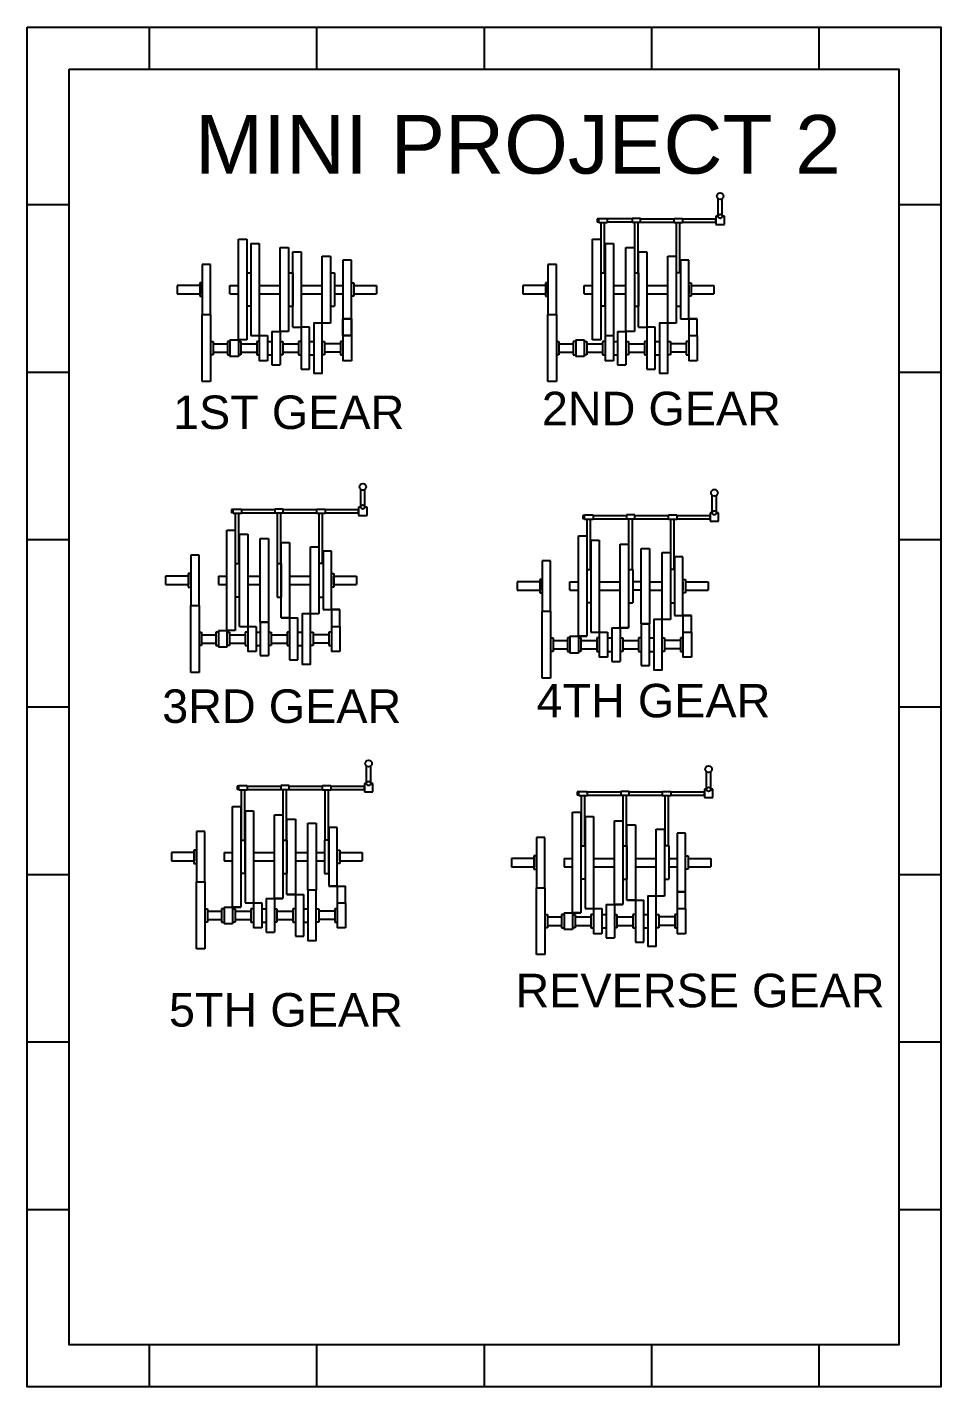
# Model space of a CAD drawing. Header units: millimetres. Extents: x 801 to 1893, y 203 to 1826.
import ezdxf

# ---------------------------------------------------------------- set-up
doc = ezdxf.new("R2010")
doc.units = ezdxf.units.MM
for name, color, linetype in [('2 ND DRIVE SHAFT', 150, 'Continuous'), ('2 SINCRON', 201, 'Continuous'), ('3 DRIVE SHAFT', 180, 'Continuous'), ('3 SECONDRY SHAFT', 40, 'Continuous'), ('3 SINCRON', 231, 'Continuous'), ('4 DRIVE SHAFT', 140, 'Continuous'), ('4 SINCRON', 181, 'Continuous'), ('5 DRIVE SHAFT', 130, 'Continuous'), ('5 SECONDRY SHAFT', 40, 'Continuous'), ('5 SINCRON', 241, 'Continuous'), ('6 DRIVE SHAFT', 120, 'Continuous'), ('6 SECONDRY SHAFT', 40, 'Continuous'), ('6 SINCRON', 202, 'Continuous'), ('CLUTCH', 10, 'Continuous'), ('GEAR BOX', 92, 'Continuous'), ('GEAR FORK', 8, 'Continuous'), ('PRIMARY SHAFT', 92, 'Continuous'), ('RR DRIVE SHAFT', 120, 'Continuous'), ('RR SINCRON', 202, 'Continuous'), ('SECONDRY SHAFT', 40, 'Continuous'), ('TERTIARY SHAFT', 10, 'Continuous')]:
    doc.layers.add(name, color=color, linetype=linetype)
doc.styles.get("Standard").update_dxf_attribs({"font": 'arial.ttf'})

msp = doc.modelspace()

# ---------------------------------------------------------------- linework, layer by layer
for p, q in [((947.2, 1826.4), (947.2, 1776.4)), ((1147.2, 1826.4), (1147.2, 1776.4)), ((1347.2, 1826.4), (1347.2, 1776.4)), ((1547.2, 1826.4), (1547.2, 1776.4)), ((1747.2, 1826.4), (1747.2, 1776.4)), ((801.4, 1614.5), (851.4, 1614.5)), ((1626.8, 1620.6), (1626.8, 1621.5)), ((1631.8, 1620.6), (1631.8, 1621.5)), ((1842.9, 1614.5), (1892.9, 1614.5)), ((1626.8, 1600.6), (1624.3, 1600.6)), ((1634.3, 1600.6), (1631.8, 1600.6)), ((1010.6, 1483.1), (1020.6, 1483.1)), ((1423.6, 1483.1), (1433.6, 1483.1)), ((1591.8, 1478.1), (1601.8, 1478.1)), ((1093.7, 1463.1), (1103.7, 1463.1)), ((1043.7, 1453.1), (1053.7, 1453.1)), ((1491.8, 1458.1), (1501.8, 1458.1)), ((1591.8, 1458.1), (1601.8, 1458.1)), ((801.4, 1414.5), (851.4, 1414.5)), ((1842.9, 1414.5), (1892.9, 1414.5)), ((1199.9, 1273.3), (1199.9, 1274.1)), ((1204.9, 1273.3), (1204.9, 1274.1)), ((1619.9, 1266.4), (1619.9, 1267.3)), ((1624.9, 1266.4), (1624.9, 1267.3)), ((1199.9, 1253.3), (1197.4, 1253.3)), ((1207.4, 1253.3), (1204.9, 1253.3)), ((1619.9, 1246.4), (1617.4, 1246.4)), ((1627.4, 1246.4), (1624.9, 1246.4)), ((801.4, 1214.5), (851.4, 1214.5)), ((1842.9, 1214.5), (1892.9, 1214.5)), ((996.8, 1135.8), (1006.8, 1135.8)), ((1114.9, 1120.8), (1104.9, 1120.8)), ((1164.9, 1130.8), (1174.9, 1130.8)), ((1416.8, 1128.9), (1426.8, 1128.9)), ((1584.9, 1123.9), (1594.9, 1123.9)), ((1054.9, 1110.8), (1064.9, 1110.8)), ((1079.9, 1115.8), (1089.9, 1115.8)), ((1164.9, 1110.8), (1174.9, 1110.8)), ((1509.9, 1108.9), (1519.9, 1108.9)), ((1544.9, 1113.9), (1534.9, 1113.9)), ((1459.9, 1098.9), (1469.9, 1098.9)), ((1474.9, 1103.9), (1484.9, 1103.9)), ((1584.9, 1103.9), (1594.9, 1103.9)), ((801.4, 1014.5), (851.4, 1014.5)), ((1842.9, 1014.5), (1892.9, 1014.5)), ((1206.8, 943.1), (1206.8, 944)), ((1211.8, 943.1), (1211.8, 944)), ((1613, 936.2), (1613, 937.1)), ((1618, 936.2), (1618, 937.1)), ((1206.8, 923.1), (1204.3, 923.1)), ((1214.3, 923.1), (1211.8, 923.1)), ((1613, 916.2), (1610.5, 916.2)), ((1620.5, 916.2), (1618, 916.2)), ((801.4, 814.5), (851.4, 814.5)), ((1842.9, 814.5), (1892.9, 814.5)), ((1003.7, 805.6), (1013.7, 805.6)), ((1161.8, 800.6), (1171.8, 800.6)), ((1409.9, 798.7), (1419.9, 798.7)), ((1061.8, 780.6), (1071.8, 780.6)), ((1096.8, 785.6), (1106.8, 785.6)), ((1121.8, 790.6), (1111.8, 790.6)), ((1171.8, 780.6), (1181.8, 780.6)), ((1528, 783.7), (1518, 783.7)), ((1578, 793.7), (1588, 793.7)), ((1046.8, 775.6), (1056.8, 775.6)), ((1453, 768.7), (1463, 768.7)), ((1468, 773.7), (1478, 773.7)), ((1503, 778.7), (1513, 778.7)), ((1578, 773.7), (1588, 773.7)), ((801.4, 614.5), (851.4, 614.5)), ((1842.9, 614.5), (1892.9, 614.5)), ((801.4, 414.5), (851.4, 414.5)), ((1842.9, 414.5), (1892.9, 414.5)), ((947.2, 252.6), (947.2, 202.6)), ((1147.2, 252.6), (1147.2, 202.6)), ((1347.2, 252.6), (1347.2, 202.6)), ((1547.2, 252.6), (1547.2, 202.6)), ((1747.2, 252.6), (1747.2, 202.6))]:
    msp.add_line(p, q)
for points in [[(801.4, 1826.4), (1892.9, 1826.4), (1892.9, 202.6), (801.4, 202.6)], [(851.4, 1776.4), (1842.9, 1776.4), (1842.9, 252.6), (851.4, 252.6)]]:
    msp.add_lwpolyline(points, close=True)
at = {"layer": '2 ND DRIVE SHAFT'}
for p, q in [((1476.8, 1453.1), (1476.8, 1573.1)), ((1476.8, 1573.1), (1486.8, 1573.1)), ((1486.8, 1573.1), (1486.8, 1453.1)), ((1491.8, 1568.1), (1491.8, 1458.1)), ((1491.8, 1568.1), (1501.8, 1568.1)), ((1501.8, 1568.1), (1501.8, 1458.1)), ((1516.8, 1463.1), (1516.8, 1563.1)), ((1516.8, 1563.1), (1526.8, 1563.1)), ((1526.8, 1563.1), (1526.8, 1463.1)), ((1531.8, 1468.1), (1531.8, 1558.1)), ((1531.8, 1558.1), (1541.8, 1558.1)), ((1541.8, 1558.1), (1541.8, 1468.1)), ((1566.8, 1473.1), (1566.8, 1553.1)), ((1566.8, 1553.1), (1576.8, 1553.1)), ((1576.8, 1553.1), (1576.8, 1473.1)), ((1581.8, 1548.1), (1581.8, 1478.1)), ((1591.8, 1548.1), (1581.8, 1548.1)), ((1591.8, 1478.1), (1591.8, 1548.1)), ((1591.8, 1518.1), (1591.8, 1508.1)), ((1581.8, 1478.1), (1591.8, 1478.1)), ((1601.8, 1478.1), (1591.8, 1478.1)), ((1526.8, 1463.1), (1516.8, 1463.1)), ((1531.8, 1468.1), (1541.8, 1468.1)), ((1576.8, 1473.1), (1566.8, 1473.1)), ((1486.8, 1453.1), (1476.8, 1453.1)), ((1491.8, 1458.1), (1501.8, 1458.1))]:
    msp.add_line(p, q, dxfattribs=at)
at = {"layer": '2 SINCRON'}
for p, q in [((1486.8, 1533.1), (1486.8, 1493.1)), ((1486.8, 1533.1), (1491.8, 1533.1)), ((1491.8, 1533.1), (1491.8, 1493.1)), ((1491.8, 1493.1), (1491.8, 1533.1)), ((1526.8, 1533.1), (1526.8, 1493.1)), ((1526.8, 1533.1), (1531.8, 1533.1)), ((1531.8, 1533.1), (1531.8, 1493.1)), ((1576.8, 1533.1), (1576.8, 1493.1)), ((1581.8, 1533.1), (1576.8, 1533.1)), ((1581.8, 1533.1), (1581.8, 1493.1)), ((1491.8, 1493.1), (1486.8, 1493.1)), ((1526.8, 1493.1), (1531.8, 1493.1)), ((1576.8, 1493.1), (1581.8, 1493.1)), ((1591.8, 1478.1), (1591.8, 1458.1)), ((1591.8, 1478.1), (1601.8, 1478.1)), ((1601.8, 1458.1), (1601.8, 1478.1)), ((1591.8, 1458.1), (1601.8, 1458.1))]:
    msp.add_line(p, q, dxfattribs=at)
at = {"layer": '3 DRIVE SHAFT'}
for p, q in [((1039.9, 1105.8), (1039.9, 1225.8)), ((1039.9, 1225.8), (1049.9, 1225.8)), ((1049.9, 1225.8), (1049.9, 1105.8)), ((1054.9, 1220.8), (1064.9, 1220.8)), ((1054.9, 1110.8), (1054.9, 1220.8)), ((1064.9, 1220.8), (1064.9, 1110.8)), ((1079.9, 1170.8), (1079.9, 1215.8)), ((1079.9, 1215.8), (1089.9, 1215.8)), ((1089.9, 1215.8), (1089.9, 1115.8)), ((1104.9, 1120.8), (1104.9, 1210.8)), ((1104.9, 1210.8), (1114.9, 1210.8)), ((1114.9, 1210.8), (1114.9, 1120.8)), ((1139.9, 1125.8), (1139.9, 1205.8)), ((1139.9, 1205.8), (1149.9, 1205.8)), ((1149.9, 1205.8), (1149.9, 1125.8)), ((1154.9, 1200.8), (1154.9, 1130.8)), ((1164.9, 1200.8), (1154.9, 1200.8)), ((1164.9, 1130.8), (1164.9, 1200.8)), ((1079.9, 1160.8), (1079.9, 1170.8)), ((1164.9, 1170.8), (1164.9, 1160.8)), ((1079.9, 1115.8), (1079.9, 1160.8)), ((1104.9, 1120.8), (1114.9, 1120.8)), ((1149.9, 1125.8), (1139.9, 1125.8)), ((1154.9, 1130.8), (1164.9, 1130.8)), ((1174.9, 1130.8), (1164.9, 1130.8)), ((1049.9, 1105.8), (1039.9, 1105.8)), ((1054.9, 1110.8), (1064.9, 1110.8)), ((1089.9, 1115.8), (1079.9, 1115.8))]:
    msp.add_line(p, q, dxfattribs=at)
at = {"layer": '3 SECONDRY SHAFT'}
for p, q in [((1029.9, 1170.8), (1039.9, 1170.8)), ((1029.9, 1170.8), (1029.9, 1160.8)), ((1064.9, 1170.8), (1079.9, 1170.8)), ((1114.9, 1170.8), (1139.9, 1170.8)), ((1164.9, 1173.8), (1167.9, 1173.8)), ((1167.9, 1173.8), (1167.9, 1157.8)), ((1167.9, 1170.8), (1194.9, 1170.8)), ((1194.9, 1170.8), (1194.9, 1160.8)), ((1029.9, 1160.8), (1039.9, 1160.8)), ((1064.9, 1160.8), (1079.9, 1160.8)), ((1114.9, 1160.8), (1139.9, 1160.8)), ((1167.9, 1157.8), (1164.9, 1157.8)), ((1167.9, 1160.8), (1194.9, 1160.8))]:
    msp.add_line(p, q, dxfattribs=at)
for centre, radius in [((1202.4, 1277.3), 4), ((1202.4, 1253.3), 2.5)]:
    msp.add_circle(centre, radius, dxfattribs=at)
at = {"layer": '3 SINCRON'}
for p, q in [((1049.9, 1185.8), (1049.9, 1145.8)), ((1049.9, 1185.8), (1054.9, 1185.8)), ((1054.9, 1145.8), (1054.9, 1185.8)), ((1099.9, 1185.8), (1099.9, 1145.8)), ((1099.9, 1185.8), (1104.9, 1185.8)), ((1104.9, 1185.8), (1104.9, 1145.8)), ((1104.9, 1185.8), (1104.9, 1145.8)), ((1149.9, 1185.8), (1149.9, 1145.8)), ((1154.9, 1185.8), (1149.9, 1185.8)), ((1154.9, 1185.8), (1154.9, 1145.8)), ((1154.9, 1185.8), (1154.9, 1145.8)), ((1054.9, 1145.8), (1049.9, 1145.8)), ((1099.9, 1145.8), (1104.9, 1145.8)), ((1149.9, 1145.8), (1154.9, 1145.8)), ((1164.9, 1130.8), (1164.9, 1110.8)), ((1164.9, 1130.8), (1174.9, 1130.8)), ((1174.9, 1110.8), (1174.9, 1130.8)), ((1164.9, 1110.8), (1174.9, 1110.8))]:
    msp.add_line(p, q, dxfattribs=at)
at = {"layer": '4 DRIVE SHAFT'}
for p, q in [((1459.9, 1098.9), (1459.9, 1218.9)), ((1459.9, 1218.9), (1469.9, 1218.9)), ((1469.9, 1218.9), (1469.9, 1098.9)), ((1474.9, 1213.9), (1474.9, 1103.9)), ((1474.9, 1213.9), (1484.9, 1213.9)), ((1484.9, 1213.9), (1484.9, 1103.9)), ((1509.9, 1163.9), (1509.9, 1208.9)), ((1509.9, 1208.9), (1519.9, 1208.9)), ((1519.9, 1208.9), (1519.9, 1108.9)), ((1534.9, 1113.9), (1534.9, 1203.9)), ((1534.9, 1203.9), (1544.9, 1203.9)), ((1544.9, 1203.9), (1544.9, 1113.9)), ((1559.9, 1118.9), (1559.9, 1198.9)), ((1559.9, 1198.9), (1569.9, 1198.9)), ((1569.9, 1198.9), (1569.9, 1118.9)), ((1574.9, 1193.9), (1574.9, 1123.9)), ((1584.9, 1193.9), (1574.9, 1193.9)), ((1584.9, 1123.9), (1584.9, 1193.9)), ((1509.9, 1153.9), (1509.9, 1163.9)), ((1509.9, 1108.9), (1509.9, 1153.9)), ((1584.9, 1163.9), (1584.9, 1153.9)), ((1574.9, 1123.9), (1584.9, 1123.9)), ((1594.9, 1123.9), (1584.9, 1123.9)), ((1519.9, 1108.9), (1509.9, 1108.9)), ((1534.9, 1113.9), (1544.9, 1113.9)), ((1569.9, 1118.9), (1559.9, 1118.9)), ((1469.9, 1098.9), (1459.9, 1098.9)), ((1474.9, 1103.9), (1484.9, 1103.9))]:
    msp.add_line(p, q, dxfattribs=at)
at = {"layer": '4 SINCRON'}
for p, q in [((1063.7, 1533.1), (1063.7, 1493.1)), ((1063.7, 1533.1), (1068.7, 1533.1)), ((1068.7, 1533.1), (1068.7, 1493.1)), ((1068.7, 1533.1), (1068.7, 1493.1)), ((1113.7, 1533.1), (1113.7, 1493.1)), ((1113.7, 1533.1), (1118.7, 1533.1)), ((1118.7, 1533.1), (1118.7, 1493.1)), ((1163.7, 1533.1), (1163.7, 1493.1)), ((1163.7, 1533.1), (1168.7, 1533.1)), ((1168.7, 1533.1), (1168.7, 1493.1)), ((1168.7, 1533.1), (1168.7, 1493.1)), ((1068.7, 1493.1), (1063.7, 1493.1)), ((1113.7, 1493.1), (1118.7, 1493.1)), ((1163.7, 1493.1), (1168.7, 1493.1)), ((1178.7, 1458.1), (1178.7, 1478.1)), ((1178.7, 1478.1), (1188.7, 1478.1)), ((1188.7, 1478.1), (1188.7, 1458.1)), ((1188.7, 1458.1), (1178.7, 1458.1)), ((1469.9, 1178.9), (1469.9, 1138.9)), ((1469.9, 1178.9), (1474.9, 1178.9)), ((1474.9, 1178.9), (1474.9, 1138.9)), ((1474.9, 1178.9), (1474.9, 1138.9)), ((1519.9, 1178.9), (1519.9, 1138.9)), ((1519.9, 1178.9), (1524.9, 1178.9)), ((1524.9, 1178.9), (1524.9, 1138.9)), ((1569.9, 1178.9), (1569.9, 1138.9)), ((1574.9, 1178.9), (1569.9, 1178.9)), ((1574.9, 1178.9), (1574.9, 1138.9)), ((1574.9, 1178.9), (1574.9, 1138.9)), ((1474.9, 1138.9), (1469.9, 1138.9)), ((1519.9, 1138.9), (1524.9, 1138.9)), ((1569.9, 1138.9), (1574.9, 1138.9)), ((1584.9, 1123.9), (1584.9, 1103.9)), ((1584.9, 1123.9), (1594.9, 1123.9)), ((1594.9, 1103.9), (1594.9, 1123.9)), ((1584.9, 1103.9), (1594.9, 1103.9))]:
    msp.add_line(p, q, dxfattribs=at)
at = {"layer": '5 DRIVE SHAFT'}
for p, q in [((1046.8, 775.6), (1046.8, 895.6)), ((1046.8, 895.6), (1056.8, 895.6)), ((1056.8, 895.6), (1056.8, 775.6)), ((1061.8, 890.6), (1061.8, 780.6)), ((1061.8, 890.6), (1071.8, 890.6)), ((1071.8, 890.6), (1071.8, 780.6)), ((1096.8, 840.6), (1096.8, 885.6)), ((1096.8, 885.6), (1106.8, 885.6)), ((1106.8, 885.6), (1106.8, 785.6)), ((1111.8, 790.6), (1111.8, 880.6)), ((1111.8, 880.6), (1121.8, 880.6)), ((1121.8, 880.6), (1121.8, 790.6)), ((1136.8, 795.6), (1136.8, 875.6)), ((1136.8, 875.6), (1146.8, 875.6)), ((1146.8, 875.6), (1146.8, 795.6)), ((1161.8, 870.6), (1161.8, 800.6)), ((1171.8, 870.6), (1161.8, 870.6)), ((1171.8, 800.6), (1171.8, 870.6)), ((1096.8, 830.6), (1096.8, 840.6)), ((1096.8, 785.6), (1096.8, 830.6)), ((1171.8, 840.6), (1171.8, 830.6)), ((1171.8, 800.6), (1161.8, 800.6)), ((1061.8, 780.6), (1071.8, 780.6)), ((1106.8, 785.6), (1096.8, 785.6)), ((1111.8, 790.6), (1121.8, 790.6)), ((1146.8, 795.6), (1136.8, 795.6)), ((1056.8, 775.6), (1046.8, 775.6))]:
    msp.add_line(p, q, dxfattribs=at)
at = {"layer": '5 SECONDRY SHAFT'}
for p, q in [((1036.8, 840.6), (1046.8, 840.6)), ((1036.8, 840.6), (1036.8, 830.6)), ((1036.8, 830.6), (1046.8, 830.6)), ((1071.8, 840.6), (1096.8, 840.6)), ((1071.8, 830.6), (1096.8, 830.6)), ((1121.8, 840.6), (1136.8, 840.6)), ((1121.8, 830.6), (1136.8, 830.6)), ((1146.8, 840.6), (1156.8, 840.6)), ((1146.8, 830.6), (1156.8, 830.6)), ((1171.8, 843.6), (1174.8, 843.6)), ((1174.8, 843.6), (1174.8, 827.6)), ((1174.8, 840.6), (1201.8, 840.6)), ((1174.8, 830.6), (1201.8, 830.6)), ((1201.8, 840.6), (1201.8, 830.6)), ((1174.8, 827.6), (1171.8, 827.6))]:
    msp.add_line(p, q, dxfattribs=at)
for centre, radius in [((1209.3, 947.1), 4), ((1209.3, 923.1), 2.5)]:
    msp.add_circle(centre, radius, dxfattribs=at)
at = {"layer": '5 SINCRON'}
for p, q in [((1056.8, 855.6), (1056.8, 815.6)), ((1056.8, 855.6), (1061.8, 855.6)), ((1061.8, 855.6), (1061.8, 815.6)), ((1061.8, 815.6), (1061.8, 855.6)), ((1106.8, 855.6), (1106.8, 815.6)), ((1106.8, 855.6), (1111.8, 855.6)), ((1111.8, 855.6), (1111.8, 815.6)), ((1111.8, 815.6), (1111.8, 855.6)), ((1156.8, 855.6), (1156.8, 815.6)), ((1161.8, 855.6), (1156.8, 855.6)), ((1161.8, 855.6), (1161.8, 815.6)), ((1161.8, 815.6), (1161.8, 855.6)), ((1061.8, 815.6), (1056.8, 815.6)), ((1106.8, 815.6), (1111.8, 815.6)), ((1156.8, 815.6), (1161.8, 815.6)), ((1171.8, 800.6), (1171.8, 780.6)), ((1171.8, 800.6), (1181.8, 800.6)), ((1181.8, 780.6), (1181.8, 800.6)), ((1171.8, 780.6), (1181.8, 780.6))]:
    msp.add_line(p, q, dxfattribs=at)
at = {"layer": '6 DRIVE SHAFT'}
for p, q in [((1053.7, 1453.1), (1053.7, 1573.1)), ((1053.7, 1573.1), (1063.7, 1573.1)), ((1063.7, 1573.1), (1063.7, 1453.1)), ((1068.7, 1568.1), (1068.7, 1458.1)), ((1068.7, 1568.1), (1078.7, 1568.1)), ((1078.7, 1568.1), (1078.7, 1458.1)), ((1103.7, 1518.1), (1103.7, 1563.1)), ((1103.7, 1563.1), (1113.7, 1563.1)), ((1113.7, 1563.1), (1113.7, 1463.1)), ((1118.7, 1468.1), (1118.7, 1558.1)), ((1118.7, 1558.1), (1128.7, 1558.1)), ((1128.7, 1558.1), (1128.7, 1468.1)), ((1153.7, 1473.1), (1153.7, 1553.1)), ((1153.7, 1553.1), (1163.7, 1553.1)), ((1163.7, 1553.1), (1163.7, 1473.1)), ((1178.7, 1548.1), (1178.7, 1478.1)), ((1188.7, 1548.1), (1178.7, 1548.1)), ((1188.7, 1478.1), (1188.7, 1548.1)), ((1103.7, 1508.1), (1103.7, 1518.1)), ((1178.7, 1518.1), (1178.7, 1508.1)), ((1103.7, 1463.1), (1103.7, 1508.1)), ((1178.7, 1478.1), (1188.7, 1478.1)), ((1113.7, 1463.1), (1103.7, 1463.1)), ((1118.7, 1468.1), (1128.7, 1468.1)), ((1163.7, 1473.1), (1153.7, 1473.1)), ((1063.7, 1453.1), (1053.7, 1453.1)), ((1068.7, 1458.1), (1078.7, 1458.1))]:
    msp.add_line(p, q, dxfattribs=at)
at = {"layer": '6 SECONDRY SHAFT'}
for p, q in [((1043.7, 1518.1), (1053.7, 1518.1)), ((1043.7, 1508.1), (1043.7, 1518.1)), ((1078.7, 1518.1), (1103.7, 1518.1)), ((1128.7, 1518.1), (1153.7, 1518.1)), ((1168.7, 1518.1), (1178.7, 1518.1)), ((1188.7, 1521.1), (1191.7, 1521.1)), ((1191.7, 1521.1), (1191.7, 1505.1)), ((1191.7, 1518.1), (1218.7, 1518.1)), ((1218.7, 1518.1), (1218.7, 1508.1)), ((1043.7, 1508.1), (1053.7, 1508.1)), ((1078.7, 1508.1), (1103.7, 1508.1)), ((1128.7, 1508.1), (1153.7, 1508.1)), ((1168.7, 1508.1), (1178.7, 1508.1)), ((1191.7, 1505.1), (1188.7, 1505.1)), ((1191.7, 1508.1), (1218.7, 1508.1)), ((1443, 833.7), (1453, 833.7)), ((1443, 833.7), (1443, 823.7)), ((1478, 833.7), (1503, 833.7)), ((1528, 833.7), (1553, 833.7)), ((1568, 833.7), (1578, 833.7)), ((1588, 836.7), (1591, 836.7)), ((1591, 836.7), (1591, 820.7)), ((1591, 833.7), (1618, 833.7)), ((1618, 833.7), (1618, 823.7)), ((1443, 823.7), (1453, 823.7)), ((1478, 823.7), (1503, 823.7)), ((1528, 823.7), (1553, 823.7)), ((1568, 823.7), (1578, 823.7)), ((1591, 820.7), (1588, 820.7)), ((1591, 823.7), (1618, 823.7))]:
    msp.add_line(p, q, dxfattribs=at)
for centre, radius in [((1615.5, 940.2), 4), ((1615.5, 916.2), 2.5)]:
    msp.add_circle(centre, radius, dxfattribs=at)
at = {"layer": '6 SINCRON'}
for p, q in [((1063.7, 1533.1), (1063.7, 1493.1)), ((1063.7, 1533.1), (1068.7, 1533.1)), ((1068.7, 1533.1), (1068.7, 1493.1)), ((1113.7, 1533.1), (1113.7, 1493.1)), ((1113.7, 1533.1), (1118.7, 1533.1)), ((1118.7, 1533.1), (1118.7, 1493.1)), ((1118.7, 1533.1), (1118.7, 1493.1)), ((1163.7, 1533.1), (1163.7, 1493.1)), ((1163.7, 1533.1), (1168.7, 1533.1)), ((1168.7, 1533.1), (1168.7, 1493.1)), ((1068.7, 1493.1), (1063.7, 1493.1)), ((1113.7, 1493.1), (1118.7, 1493.1)), ((1163.7, 1493.1), (1168.7, 1493.1)), ((1188.7, 1478.1), (1178.7, 1478.1)), ((1178.7, 1478.1), (1178.7, 1458.1)), ((1188.7, 1478.1), (1178.7, 1478.1)), ((1188.7, 1458.1), (1188.7, 1478.1)), ((1188.7, 1458.1), (1188.7, 1478.1)), ((1178.7, 1458.1), (1188.7, 1458.1)), ((1178.7, 1458.1), (1188.7, 1458.1))]:
    msp.add_line(p, q, dxfattribs=at)
at = {"layer": 'CLUTCH'}
for p, q in [((1010.6, 1483.1), (1020.6, 1483.1)), ((1010.6, 1403.1), (1010.6, 1483.1)), ((1020.6, 1483.1), (1020.6, 1403.1)), ((1093.7, 1463.1), (1093.7, 1423.1)), ((1093.7, 1463.1), (1103.7, 1463.1)), ((1103.7, 1463.1), (1103.7, 1423.1)), ((1128.7, 1468.1), (1128.7, 1418.1)), ((1138.7, 1468.1), (1128.7, 1468.1)), ((1138.7, 1418.1), (1138.7, 1468.1)), ((1020.6, 1451.1), (1023.6, 1451.1)), ((1023.6, 1451.1), (1023.6, 1435.1)), ((1023.6, 1448.1), (1040.6, 1448.1)), ((1043.6, 1451.1), (1040.6, 1451.1)), ((1040.6, 1451.1), (1040.6, 1435.1)), ((1043.7, 1453.1), (1043.7, 1433.1)), ((1043.7, 1453.1), (1053.7, 1453.1)), ((1053.7, 1453.1), (1053.7, 1433.1)), ((1053.8, 1451.1), (1056.8, 1451.1)), ((1056.8, 1451.1), (1056.8, 1435.1)), ((1056.8, 1448.1), (1075.7, 1448.1)), ((1078.7, 1451.1), (1075.7, 1451.1)), ((1075.7, 1451.1), (1075.7, 1435.1)), ((1078.7, 1458.1), (1078.7, 1428.1)), ((1078.7, 1458.1), (1088.7, 1458.1)), ((1088.7, 1458.1), (1088.7, 1428.1)), ((1088.7, 1451.1), (1093.7, 1451.1)), ((1103.7, 1451.1), (1106.7, 1451.1)), ((1106.7, 1451.1), (1106.7, 1435.1)), ((1106.7, 1448.1), (1125.7, 1448.1)), ((1128.7, 1451.1), (1125.7, 1451.1)), ((1125.7, 1451.1), (1125.7, 1435.1)), ((1138.7, 1451.1), (1143.7, 1451.1)), ((1153.7, 1451.1), (1156.7, 1451.1)), ((1153.7, 1451.1), (1156.7, 1451.1)), ((1156.7, 1451.1), (1156.7, 1435.1)), ((1156.7, 1451.1), (1156.7, 1435.1)), ((1175.7, 1448.1), (1156.7, 1448.1)), ((1178.7, 1451.1), (1175.7, 1451.1)), ((1175.7, 1451.1), (1175.7, 1435.1)), ((1178.7, 1458.1), (1178.7, 1428.1)), ((1178.7, 1458.1), (1188.7, 1458.1)), ((1178.7, 1451.1), (1178.7, 1435.1)), ((1188.7, 1458.1), (1188.7, 1428.1)), ((1023.6, 1435.1), (1020.6, 1435.1)), ((1023.6, 1438.1), (1040.6, 1438.1)), ((1040.6, 1435.1), (1043.6, 1435.1)), ((1053.7, 1433.1), (1043.7, 1433.1)), ((1056.8, 1435.1), (1053.8, 1435.1)), ((1056.8, 1438.1), (1075.7, 1438.1)), ((1075.7, 1435.1), (1078.7, 1435.1)), ((1088.7, 1435.1), (1093.7, 1435.1)), ((1106.7, 1435.1), (1103.7, 1435.1)), ((1106.7, 1438.1), (1125.7, 1438.1)), ((1125.7, 1435.1), (1128.7, 1435.1)), ((1138.7, 1435.1), (1143.7, 1435.1)), ((1156.7, 1435.1), (1153.7, 1435.1)), ((1156.7, 1435.1), (1153.7, 1435.1)), ((1175.7, 1438.1), (1156.7, 1438.1)), ((1175.7, 1435.1), (1178.7, 1435.1)), ((1088.7, 1428.1), (1078.7, 1428.1)), ((1093.7, 1423.1), (1103.7, 1423.1)), ((1128.7, 1418.1), (1138.7, 1418.1)), ((1188.7, 1428.1), (1178.7, 1428.1)), ((1020.6, 1403.1), (1010.6, 1403.1))]:
    msp.add_line(p, q, dxfattribs=at)
msp.add_lwpolyline([(1153.7, 1473.1), (1143.7, 1473.1), (1143.7, 1468.1), (1143.7, 1418.1), (1143.7, 1413.1), (1153.7, 1413.1), (1153.7, 1418.1), (1153.7, 1468.1)], close=True, dxfattribs=at)
at = {"layer": 'GEAR BOX'}
for p, q in [((1010.6, 1543.1), (1010.6, 1483.1)), ((1020.6, 1543.1), (1010.6, 1543.1)), ((1020.6, 1483.1), (1020.6, 1543.1)), ((1007.6, 1518.1), (980.6, 1518.1)), ((980.6, 1518.1), (980.6, 1508.1)), ((1010.6, 1521.1), (1007.6, 1521.1)), ((1007.6, 1521.1), (1007.6, 1505.1)), ((1010.6, 1518.1), (1010.6, 1521.1)), ((1010.6, 1508.1), (1010.6, 1518.1)), ((980.6, 1508.1), (1007.6, 1508.1)), ((1007.6, 1505.1), (1010.6, 1505.1))]:
    msp.add_line(p, q, dxfattribs=at)
at = {"layer": 'GEAR FORK'}
for p, q in [((1626.8, 1600.6), (1626.8, 1620.6)), ((1631.8, 1600.6), (1631.8, 1620.6)), ((1484.3, 1597.6), (1482.3, 1597.6)), ((1482.3, 1597.6), (1482.3, 1593.6)), ((1484.3, 1593.6), (1482.3, 1593.6)), ((1484.3, 1593.1), (1484.3, 1598.1)), ((1484.3, 1598.1), (1494.3, 1598.1)), ((1484.3, 1593.1), (1494.3, 1593.1)), ((1487.3, 1533.1), (1487.3, 1593.1)), ((1487.3, 1593.1), (1491.3, 1593.1)), ((1491.3, 1533.1), (1491.3, 1593.1)), ((1494.3, 1598.1), (1494.3, 1593.1)), ((1524.3, 1597.6), (1494.3, 1597.6)), ((1524.3, 1593.6), (1494.3, 1593.6)), ((1534.3, 1598.1), (1524.3, 1598.1)), ((1524.3, 1598.1), (1524.3, 1593.1)), ((1534.3, 1593.1), (1524.3, 1593.1)), ((1527.3, 1533.1), (1527.3, 1593.1)), ((1531.3, 1593.1), (1527.3, 1593.1)), ((1531.3, 1533.1), (1531.3, 1593.1)), ((1534.3, 1593.1), (1534.3, 1598.1)), ((1534.3, 1597.6), (1574.3, 1597.6)), ((1534.3, 1593.6), (1574.3, 1593.6)), ((1574.3, 1593.1), (1574.3, 1598.1)), ((1574.3, 1598.1), (1584.3, 1598.1)), ((1574.3, 1593.1), (1584.3, 1593.1)), ((1577.3, 1533.1), (1577.3, 1593.1)), ((1577.3, 1593.1), (1581.3, 1593.1)), ((1581.3, 1533.1), (1581.3, 1593.1)), ((1584.3, 1598.1), (1584.3, 1593.1)), ((1584.3, 1597.6), (1624.3, 1597.6)), ((1584.3, 1593.6), (1624.3, 1593.6)), ((1624.3, 1600.6), (1624.3, 1590.6)), ((1624.3, 1593.6), (1624.3, 1597.6)), ((1634.3, 1590.6), (1634.3, 1600.6)), ((1624.3, 1590.6), (1634.3, 1590.6)), ((1199.9, 1253.3), (1199.9, 1273.3)), ((1204.9, 1253.3), (1204.9, 1273.3)), ((1047.4, 1245.8), (1047.4, 1250.8)), ((1047.4, 1250.8), (1057.4, 1250.8)), ((1057.4, 1250.8), (1057.4, 1245.8)), ((1107.4, 1250.8), (1097.4, 1250.8)), ((1097.4, 1250.8), (1097.4, 1245.8)), ((1107.4, 1245.8), (1107.4, 1250.8)), ((1147.4, 1245.8), (1147.4, 1250.8)), ((1147.4, 1250.8), (1157.4, 1250.8)), ((1157.4, 1250.8), (1157.4, 1245.8)), ((1197.4, 1253.3), (1197.4, 1243.3)), ((1207.4, 1243.3), (1207.4, 1253.3)), ((1619.9, 1246.4), (1619.9, 1266.4)), ((1624.9, 1246.4), (1624.9, 1266.4)), ((1047.4, 1250.3), (1045.4, 1250.3)), ((1045.4, 1250.3), (1045.4, 1246.3)), ((1047.4, 1246.3), (1045.4, 1246.3)), ((1047.4, 1245.8), (1057.4, 1245.8)), ((1050.4, 1185.8), (1050.4, 1245.8)), ((1050.4, 1245.8), (1054.4, 1245.8)), ((1054.4, 1185.8), (1054.4, 1245.8)), ((1057.4, 1250.3), (1097.4, 1250.3)), ((1057.4, 1246.3), (1097.4, 1246.3)), ((1107.4, 1245.8), (1097.4, 1245.8)), ((1100.4, 1185.8), (1100.4, 1245.8)), ((1104.4, 1245.8), (1100.4, 1245.8)), ((1104.4, 1185.8), (1104.4, 1245.8)), ((1107.4, 1250.3), (1147.4, 1250.3)), ((1107.4, 1246.3), (1147.4, 1246.3)), ((1147.4, 1245.8), (1157.4, 1245.8)), ((1150.4, 1185.8), (1150.4, 1245.8)), ((1150.4, 1245.8), (1154.4, 1245.8)), ((1154.4, 1185.8), (1154.4, 1245.8)), ((1157.4, 1250.3), (1197.4, 1250.3)), ((1157.4, 1246.3), (1197.4, 1246.3)), ((1197.4, 1246.3), (1197.4, 1250.3)), ((1197.4, 1243.3), (1207.4, 1243.3)), ((1467.4, 1243.4), (1465.4, 1243.4)), ((1465.4, 1243.4), (1465.4, 1239.4)), ((1467.4, 1239.4), (1465.4, 1239.4)), ((1467.4, 1238.9), (1467.4, 1243.9)), ((1467.4, 1243.9), (1477.4, 1243.9)), ((1467.4, 1238.9), (1477.4, 1238.9)), ((1470.4, 1178.9), (1470.4, 1238.9)), ((1470.4, 1238.9), (1474.4, 1238.9)), ((1474.4, 1178.9), (1474.4, 1238.9)), ((1477.4, 1243.9), (1477.4, 1238.9)), ((1477.4, 1243.4), (1517.4, 1243.4)), ((1477.4, 1239.4), (1517.4, 1239.4)), ((1527.4, 1243.9), (1517.4, 1243.9)), ((1517.4, 1243.9), (1517.4, 1238.9)), ((1527.4, 1238.9), (1517.4, 1238.9)), ((1520.4, 1178.9), (1520.4, 1238.9)), ((1524.4, 1238.9), (1520.4, 1238.9)), ((1524.4, 1178.9), (1524.4, 1238.9)), ((1527.4, 1238.9), (1527.4, 1243.9)), ((1527.4, 1243.4), (1567.4, 1243.4)), ((1527.4, 1239.4), (1567.4, 1239.4)), ((1567.4, 1238.9), (1567.4, 1243.9)), ((1567.4, 1243.9), (1577.4, 1243.9)), ((1567.4, 1238.9), (1577.4, 1238.9)), ((1570.4, 1178.9), (1570.4, 1238.9)), ((1570.4, 1238.9), (1574.4, 1238.9)), ((1574.4, 1178.9), (1574.4, 1238.9)), ((1577.4, 1243.9), (1577.4, 1238.9)), ((1577.4, 1243.4), (1617.4, 1243.4)), ((1577.4, 1239.4), (1617.4, 1239.4)), ((1617.4, 1246.4), (1617.4, 1236.4)), ((1617.4, 1239.4), (1617.4, 1243.4)), ((1617.4, 1236.4), (1627.4, 1236.4)), ((1627.4, 1236.4), (1627.4, 1246.4)), ((1206.8, 923.1), (1206.8, 943.1)), ((1211.8, 923.1), (1211.8, 943.1)), ((1613, 916.2), (1613, 936.2)), ((1618, 916.2), (1618, 936.2)), ((1054.3, 920.1), (1052.3, 920.1)), ((1052.3, 920.1), (1052.3, 916.1)), ((1054.3, 916.1), (1052.3, 916.1)), ((1054.3, 915.6), (1054.3, 920.6)), ((1054.3, 920.6), (1064.3, 920.6)), ((1054.3, 915.6), (1064.3, 915.6)), ((1057.3, 855.6), (1057.3, 915.6)), ((1057.3, 915.6), (1061.3, 915.6)), ((1061.3, 855.6), (1061.3, 915.6)), ((1064.3, 920.6), (1064.3, 915.6)), ((1064.3, 920.1), (1104.3, 920.1)), ((1064.3, 916.1), (1104.3, 916.1)), ((1114.3, 920.6), (1104.3, 920.6)), ((1104.3, 920.6), (1104.3, 915.6)), ((1114.3, 915.6), (1104.3, 915.6)), ((1107.3, 855.6), (1107.3, 915.6)), ((1111.3, 915.6), (1107.3, 915.6)), ((1111.3, 855.6), (1111.3, 915.6)), ((1114.3, 915.6), (1114.3, 920.6)), ((1114.3, 920.1), (1154.3, 920.1)), ((1114.3, 916.1), (1154.3, 916.1)), ((1154.3, 915.6), (1154.3, 920.6)), ((1154.3, 920.6), (1164.3, 920.6)), ((1154.3, 915.6), (1164.3, 915.6)), ((1157.3, 855.6), (1157.3, 915.6)), ((1157.3, 915.6), (1161.3, 915.6)), ((1161.3, 855.6), (1161.3, 915.6)), ((1164.3, 920.6), (1164.3, 915.6)), ((1164.3, 920.1), (1204.3, 920.1)), ((1164.3, 916.1), (1204.3, 916.1)), ((1204.3, 923.1), (1204.3, 913.1)), ((1204.3, 916.1), (1204.3, 920.1)), ((1204.3, 913.1), (1214.3, 913.1)), ((1214.3, 913.1), (1214.3, 923.1)), ((1460.5, 913.2), (1458.5, 913.2)), ((1458.5, 913.2), (1458.5, 909.2)), ((1460.5, 908.7), (1460.5, 913.7)), ((1460.5, 913.7), (1470.5, 913.7)), ((1470.5, 913.7), (1470.5, 908.7)), ((1470.5, 913.2), (1510.5, 913.2)), ((1520.5, 913.7), (1510.5, 913.7)), ((1510.5, 913.7), (1510.5, 908.7)), ((1520.5, 908.7), (1520.5, 913.7)), ((1520.5, 913.2), (1560.5, 913.2)), ((1560.5, 908.7), (1560.5, 913.7)), ((1560.5, 913.7), (1570.5, 913.7)), ((1570.5, 913.7), (1570.5, 908.7)), ((1570.5, 913.2), (1610.5, 913.2)), ((1610.5, 916.2), (1610.5, 906.2)), ((1610.5, 909.2), (1610.5, 913.2)), ((1620.5, 906.2), (1620.5, 916.2)), ((1460.5, 909.2), (1458.5, 909.2)), ((1460.5, 908.7), (1470.5, 908.7)), ((1463.5, 848.7), (1463.5, 908.7)), ((1463.5, 908.7), (1467.5, 908.7)), ((1467.5, 848.7), (1467.5, 908.7)), ((1470.5, 909.2), (1510.5, 909.2)), ((1520.5, 908.7), (1510.5, 908.7)), ((1513.5, 848.7), (1513.5, 908.7)), ((1517.5, 908.7), (1513.5, 908.7)), ((1517.5, 848.7), (1517.5, 908.7)), ((1520.5, 909.2), (1560.5, 909.2)), ((1560.5, 908.7), (1570.5, 908.7)), ((1563.5, 848.7), (1563.5, 908.7)), ((1563.5, 908.7), (1567.5, 908.7)), ((1567.5, 848.7), (1567.5, 908.7)), ((1570.5, 909.2), (1610.5, 909.2)), ((1610.5, 906.2), (1620.5, 906.2))]:
    msp.add_line(p, q, dxfattribs=at)
at = {"layer": 'PRIMARY SHAFT'}
for p, q in [((1423.6, 1543.1), (1423.6, 1483.1)), ((1433.6, 1543.1), (1423.6, 1543.1)), ((1433.6, 1483.1), (1433.6, 1543.1)), ((1420.6, 1518.1), (1393.6, 1518.1)), ((1393.6, 1518.1), (1393.6, 1508.1)), ((1423.6, 1521.1), (1420.6, 1521.1)), ((1420.6, 1521.1), (1420.6, 1505.1)), ((1423.6, 1518.1), (1423.6, 1521.1)), ((1423.6, 1508.1), (1423.6, 1518.1)), ((1393.6, 1508.1), (1420.6, 1508.1)), ((1420.6, 1505.1), (1423.6, 1505.1)), ((996.8, 1195.8), (996.8, 1135.8)), ((1006.8, 1195.8), (996.8, 1195.8)), ((1006.8, 1135.8), (1006.8, 1195.8)), ((1416.8, 1188.9), (1416.8, 1128.9)), ((1426.8, 1188.9), (1416.8, 1188.9)), ((1426.8, 1128.9), (1426.8, 1188.9)), ((993.8, 1170.8), (966.8, 1170.8)), ((966.8, 1170.8), (966.8, 1160.8)), ((996.8, 1173.8), (993.8, 1173.8)), ((993.8, 1173.8), (993.8, 1157.8)), ((996.8, 1170.8), (996.8, 1173.8)), ((996.8, 1160.8), (996.8, 1170.8)), ((966.8, 1160.8), (993.8, 1160.8)), ((993.8, 1157.8), (996.8, 1157.8)), ((1413.8, 1163.9), (1386.8, 1163.9)), ((1386.8, 1163.9), (1386.8, 1153.9)), ((1386.8, 1153.9), (1413.8, 1153.9)), ((1416.8, 1166.9), (1413.8, 1166.9)), ((1413.8, 1166.9), (1413.8, 1150.9)), ((1416.8, 1163.9), (1416.8, 1166.9)), ((1416.8, 1153.9), (1416.8, 1163.9)), ((1413.8, 1150.9), (1416.8, 1150.9)), ((1003.7, 865.6), (1003.7, 805.6)), ((1013.7, 865.6), (1003.7, 865.6)), ((1013.7, 805.6), (1013.7, 865.6)), ((1409.9, 858.7), (1409.9, 798.7)), ((1419.9, 858.7), (1409.9, 858.7)), ((1419.9, 798.7), (1419.9, 858.7)), ((1000.7, 840.6), (973.7, 840.6)), ((973.7, 840.6), (973.7, 830.6)), ((973.7, 830.6), (1000.7, 830.6)), ((1003.7, 843.6), (1000.7, 843.6)), ((1000.7, 843.6), (1000.7, 827.6)), ((1003.7, 840.6), (1003.7, 843.6)), ((1003.7, 830.6), (1003.7, 840.6)), ((1406.9, 833.7), (1379.9, 833.7)), ((1379.9, 833.7), (1379.9, 823.7)), ((1409.9, 836.7), (1406.9, 836.7)), ((1406.9, 836.7), (1406.9, 820.7)), ((1409.9, 833.7), (1409.9, 836.7)), ((1409.9, 823.7), (1409.9, 833.7)), ((1000.7, 827.6), (1003.7, 827.6)), ((1379.9, 823.7), (1406.9, 823.7)), ((1406.9, 820.7), (1409.9, 820.7))]:
    msp.add_line(p, q, dxfattribs=at)
at = {"layer": 'RR DRIVE SHAFT'}
for p, q in [((1453, 768.7), (1453, 888.7)), ((1453, 888.7), (1463, 888.7)), ((1463, 888.7), (1463, 768.7)), ((1468, 883.7), (1468, 773.7)), ((1468, 883.7), (1478, 883.7)), ((1478, 883.7), (1478, 773.7)), ((1503, 833.7), (1503, 878.7)), ((1503, 878.7), (1513, 878.7)), ((1513, 878.7), (1513, 778.7)), ((1518, 783.7), (1518, 873.7)), ((1518, 873.7), (1528, 873.7)), ((1528, 873.7), (1528, 783.7)), ((1553, 788.7), (1553, 868.7)), ((1553, 868.7), (1563, 868.7)), ((1563, 868.7), (1563, 788.7)), ((1578, 863.7), (1578, 793.7)), ((1588, 863.7), (1578, 863.7)), ((1588, 793.7), (1588, 863.7)), ((1503, 823.7), (1503, 833.7)), ((1578, 833.7), (1578, 823.7)), ((1503, 778.7), (1503, 823.7)), ((1518, 783.7), (1528, 783.7)), ((1563, 788.7), (1553, 788.7)), ((1588, 793.7), (1578, 793.7)), ((1463, 768.7), (1453, 768.7)), ((1468, 773.7), (1478, 773.7)), ((1513, 778.7), (1503, 778.7))]:
    msp.add_line(p, q, dxfattribs=at)
at = {"layer": 'RR SINCRON'}
for p, q in [((1463, 848.7), (1463, 808.7)), ((1463, 848.7), (1468, 848.7)), ((1468, 848.7), (1468, 808.7)), ((1468, 848.7), (1468, 808.7)), ((1513, 848.7), (1513, 808.7)), ((1513, 848.7), (1518, 848.7)), ((1518, 848.7), (1518, 808.7)), ((1518, 848.7), (1518, 808.7)), ((1563, 848.7), (1563, 808.7)), ((1568, 848.7), (1563, 848.7)), ((1568, 848.7), (1568, 808.7)), ((1468, 808.7), (1463, 808.7)), ((1513, 808.7), (1518, 808.7)), ((1563, 808.7), (1568, 808.7)), ((1578, 793.7), (1578, 773.7)), ((1578, 793.7), (1588, 793.7)), ((1588, 773.7), (1588, 793.7)), ((1578, 773.7), (1588, 773.7))]:
    msp.add_line(p, q, dxfattribs=at)
at = {"layer": 'SECONDRY SHAFT'}
for p, q in [((1466.8, 1518.1), (1476.8, 1518.1)), ((1466.8, 1508.1), (1466.8, 1518.1)), ((1501.8, 1518.1), (1516.8, 1518.1)), ((1541.8, 1518.1), (1566.8, 1518.1)), ((1591.8, 1521.1), (1594.8, 1521.1)), ((1594.8, 1521.1), (1594.8, 1505.1)), ((1594.8, 1518.1), (1621.8, 1518.1)), ((1621.8, 1518.1), (1621.8, 1508.1)), ((1466.8, 1508.1), (1476.8, 1508.1)), ((1501.8, 1508.1), (1516.8, 1508.1)), ((1541.8, 1508.1), (1566.8, 1508.1)), ((1594.8, 1505.1), (1591.8, 1505.1)), ((1594.8, 1508.1), (1621.8, 1508.1)), ((1449.9, 1163.9), (1459.9, 1163.9)), ((1449.9, 1153.9), (1449.9, 1163.9)), ((1449.9, 1153.9), (1459.9, 1153.9)), ((1484.9, 1163.9), (1509.9, 1163.9)), ((1484.9, 1153.9), (1509.9, 1153.9)), ((1534.9, 1163.9), (1524.9, 1163.9)), ((1534.9, 1153.9), (1524.9, 1153.9)), ((1544.9, 1163.9), (1559.9, 1163.9)), ((1544.9, 1153.9), (1559.9, 1153.9)), ((1584.9, 1166.9), (1587.9, 1166.9)), ((1587.9, 1166.9), (1587.9, 1150.9)), ((1587.9, 1163.9), (1614.9, 1163.9)), ((1587.9, 1153.9), (1614.9, 1153.9)), ((1614.9, 1163.9), (1614.9, 1153.9)), ((1587.9, 1150.9), (1584.9, 1150.9))]:
    msp.add_line(p, q, dxfattribs=at)
for centre, radius in [((1629.3, 1624.6), 4), ((1629.3, 1600.6), 2.5), ((1622.4, 1270.4), 4), ((1622.4, 1246.4), 2.5)]:
    msp.add_circle(centre, radius, dxfattribs=at)
at = {"layer": 'TERTIARY SHAFT'}
for p, q in [((1423.6, 1483.1), (1433.6, 1483.1)), ((1423.6, 1403.1), (1423.6, 1483.1)), ((1433.6, 1483.1), (1433.6, 1403.1)), ((1506.8, 1463.1), (1506.8, 1423.1)), ((1506.8, 1463.1), (1516.8, 1463.1)), ((1516.8, 1463.1), (1516.8, 1423.1)), ((1541.8, 1468.1), (1541.8, 1418.1)), ((1551.8, 1468.1), (1541.8, 1468.1)), ((1551.8, 1418.1), (1551.8, 1468.1)), ((1433.6, 1451.1), (1436.6, 1451.1)), ((1436.6, 1451.1), (1436.6, 1435.1)), ((1436.6, 1448.1), (1453.6, 1448.1)), ((1456.6, 1451.1), (1453.6, 1451.1)), ((1453.6, 1451.1), (1453.6, 1435.1)), ((1456.8, 1453.1), (1456.8, 1433.1)), ((1456.8, 1453.1), (1466.8, 1453.1)), ((1466.8, 1453.1), (1466.8, 1433.1)), ((1466.9, 1451.1), (1469.9, 1451.1)), ((1469.9, 1451.1), (1469.9, 1435.1)), ((1469.9, 1448.1), (1488.8, 1448.1)), ((1491.8, 1451.1), (1488.8, 1451.1)), ((1488.8, 1451.1), (1488.8, 1435.1)), ((1491.8, 1458.1), (1491.8, 1428.1)), ((1501.8, 1458.1), (1501.8, 1428.1)), ((1501.8, 1451.1), (1506.8, 1451.1)), ((1516.8, 1451.1), (1519.8, 1451.1)), ((1519.8, 1451.1), (1519.8, 1435.1)), ((1519.8, 1448.1), (1538.8, 1448.1)), ((1541.8, 1451.1), (1538.8, 1451.1)), ((1538.8, 1451.1), (1538.8, 1435.1)), ((1551.8, 1451.1), (1556.8, 1451.1)), ((1566.8, 1451.1), (1569.8, 1451.1)), ((1566.8, 1451.1), (1569.8, 1451.1)), ((1569.8, 1451.1), (1569.8, 1435.1)), ((1569.8, 1451.1), (1569.8, 1435.1)), ((1588.8, 1448.1), (1569.8, 1448.1)), ((1591.8, 1451.1), (1588.8, 1451.1)), ((1588.8, 1451.1), (1588.8, 1435.1)), ((1591.8, 1458.1), (1591.8, 1428.1)), ((1591.8, 1451.1), (1591.8, 1435.1)), ((1601.8, 1458.1), (1601.8, 1428.1)), ((1436.6, 1435.1), (1433.6, 1435.1)), ((1436.6, 1438.1), (1453.6, 1438.1)), ((1453.6, 1435.1), (1456.6, 1435.1)), ((1466.8, 1433.1), (1456.8, 1433.1)), ((1469.9, 1435.1), (1466.9, 1435.1)), ((1469.9, 1438.1), (1488.8, 1438.1)), ((1488.8, 1435.1), (1491.8, 1435.1)), ((1501.8, 1435.1), (1506.8, 1435.1)), ((1519.8, 1435.1), (1516.8, 1435.1)), ((1519.8, 1438.1), (1538.8, 1438.1)), ((1538.8, 1435.1), (1541.8, 1435.1)), ((1551.8, 1435.1), (1556.8, 1435.1)), ((1569.8, 1435.1), (1566.8, 1435.1)), ((1569.8, 1435.1), (1566.8, 1435.1)), ((1588.8, 1438.1), (1569.8, 1438.1)), ((1588.8, 1435.1), (1591.8, 1435.1)), ((1501.8, 1428.1), (1491.8, 1428.1)), ((1506.8, 1423.1), (1516.8, 1423.1)), ((1541.8, 1418.1), (1551.8, 1418.1)), ((1601.8, 1428.1), (1591.8, 1428.1)), ((1433.6, 1403.1), (1423.6, 1403.1)), ((996.8, 1135.8), (1006.8, 1135.8)), ((996.8, 1055.8), (996.8, 1135.8)), ((1006.8, 1135.8), (1006.8, 1055.8)), ((1114.9, 1120.8), (1114.9, 1070.8)), ((1114.9, 1120.8), (1124.9, 1120.8)), ((1124.9, 1070.8), (1124.9, 1120.8)), ((1416.8, 1128.9), (1426.8, 1128.9)), ((1416.8, 1048.9), (1416.8, 1128.9)), ((1426.8, 1128.9), (1426.8, 1048.9)), ((1029.9, 1105.8), (1029.9, 1085.8)), ((1029.9, 1105.8), (1039.9, 1105.8)), ((1039.9, 1105.8), (1039.9, 1085.8)), ((1064.9, 1110.8), (1064.9, 1080.8)), ((1064.9, 1110.8), (1074.9, 1110.8)), ((1074.9, 1110.8), (1074.9, 1080.8)), ((1079.9, 1115.8), (1079.9, 1075.8)), ((1089.9, 1115.8), (1089.9, 1075.8)), ((1164.9, 1110.8), (1164.9, 1080.8)), ((1174.9, 1110.8), (1174.9, 1080.8)), ((1499.9, 1108.9), (1499.9, 1068.9)), ((1499.9, 1108.9), (1509.9, 1108.9)), ((1509.9, 1108.9), (1509.9, 1068.9)), ((1534.9, 1113.9), (1534.9, 1063.9)), ((1544.9, 1063.9), (1544.9, 1113.9)), ((1006.8, 1103.8), (1009.8, 1103.8)), ((1009.8, 1103.8), (1009.8, 1087.8)), ((1009.8, 1100.8), (1026.8, 1100.8)), ((1009.8, 1090.8), (1026.8, 1090.8)), ((1029.8, 1103.8), (1026.8, 1103.8)), ((1026.8, 1103.8), (1026.8, 1087.8)), ((1040.1, 1103.8), (1043.1, 1103.8)), ((1043.1, 1103.8), (1043.1, 1087.8)), ((1043.1, 1100.8), (1061.9, 1100.8)), ((1043.1, 1090.8), (1061.9, 1090.8)), ((1064.9, 1103.8), (1061.9, 1103.8)), ((1061.9, 1103.8), (1061.9, 1087.8)), ((1074.9, 1103.8), (1079.9, 1103.8)), ((1089.9, 1103.8), (1092.9, 1103.8)), ((1092.9, 1103.8), (1092.9, 1087.8)), ((1092.9, 1100.8), (1111.9, 1100.8)), ((1092.9, 1090.8), (1111.9, 1090.8)), ((1114.9, 1103.8), (1111.9, 1103.8)), ((1111.9, 1103.8), (1111.9, 1087.8)), ((1124.9, 1103.8), (1129.9, 1103.8)), ((1139.9, 1103.8), (1142.9, 1103.8)), ((1139.9, 1103.8), (1142.9, 1103.8)), ((1142.9, 1103.8), (1142.9, 1087.8)), ((1142.9, 1103.8), (1142.9, 1087.8)), ((1161.9, 1100.8), (1142.9, 1100.8)), ((1161.9, 1090.8), (1142.9, 1090.8)), ((1164.9, 1103.8), (1161.9, 1103.8)), ((1161.9, 1103.8), (1161.9, 1087.8)), ((1164.9, 1103.8), (1164.9, 1087.8)), ((1426.8, 1096.9), (1429.8, 1096.9)), ((1429.8, 1096.9), (1429.8, 1080.9)), ((1429.8, 1093.9), (1446.8, 1093.9)), ((1449.8, 1096.9), (1446.8, 1096.9)), ((1446.8, 1096.9), (1446.8, 1080.9)), ((1449.9, 1098.9), (1449.9, 1078.9)), ((1449.9, 1098.9), (1459.9, 1098.9)), ((1459.9, 1098.9), (1459.9, 1078.9)), ((1460, 1096.9), (1463, 1096.9)), ((1463, 1096.9), (1463, 1080.9)), ((1463, 1093.9), (1481.9, 1093.9)), ((1484.9, 1096.9), (1481.9, 1096.9)), ((1481.9, 1096.9), (1481.9, 1080.9)), ((1484.9, 1103.9), (1484.9, 1073.9)), ((1484.9, 1103.9), (1494.9, 1103.9)), ((1494.9, 1103.9), (1494.9, 1073.9)), ((1494.9, 1096.9), (1499.9, 1096.9)), ((1509.9, 1096.9), (1512.9, 1096.9)), ((1512.9, 1096.9), (1512.9, 1080.9)), ((1512.9, 1093.9), (1531.9, 1093.9)), ((1534.9, 1096.9), (1531.9, 1096.9)), ((1531.9, 1096.9), (1531.9, 1080.9)), ((1544.9, 1096.9), (1549.9, 1096.9)), ((1559.9, 1096.9), (1562.9, 1096.9)), ((1559.9, 1096.9), (1562.9, 1096.9)), ((1562.9, 1096.9), (1562.9, 1080.9)), ((1562.9, 1096.9), (1562.9, 1080.9)), ((1581.9, 1093.9), (1562.9, 1093.9)), ((1584.9, 1096.9), (1581.9, 1096.9)), ((1581.9, 1096.9), (1581.9, 1080.9)), ((1584.9, 1103.9), (1584.9, 1073.9)), ((1584.9, 1096.9), (1584.9, 1080.9)), ((1594.9, 1103.9), (1594.9, 1073.9)), ((1009.8, 1087.8), (1006.8, 1087.8)), ((1026.8, 1087.8), (1029.8, 1087.8)), ((1039.9, 1085.8), (1029.9, 1085.8)), ((1043.1, 1087.8), (1040.1, 1087.8)), ((1061.9, 1087.8), (1064.9, 1087.8)), ((1074.9, 1080.8), (1064.9, 1080.8)), ((1074.9, 1087.8), (1079.9, 1087.8)), ((1079.9, 1075.8), (1089.9, 1075.8)), ((1092.9, 1087.8), (1089.9, 1087.8)), ((1111.9, 1087.8), (1114.9, 1087.8)), ((1124.9, 1087.8), (1129.9, 1087.8)), ((1142.9, 1087.8), (1139.9, 1087.8)), ((1142.9, 1087.8), (1139.9, 1087.8)), ((1161.9, 1087.8), (1164.9, 1087.8)), ((1174.9, 1080.8), (1164.9, 1080.8)), ((1429.8, 1080.9), (1426.8, 1080.9)), ((1429.8, 1083.9), (1446.8, 1083.9)), ((1446.8, 1080.9), (1449.8, 1080.9)), ((1459.9, 1078.9), (1449.9, 1078.9)), ((1463, 1080.9), (1460, 1080.9)), ((1463, 1083.9), (1481.9, 1083.9)), ((1481.9, 1080.9), (1484.9, 1080.9)), ((1494.9, 1073.9), (1484.9, 1073.9)), ((1494.9, 1080.9), (1499.9, 1080.9)), ((1512.9, 1080.9), (1509.9, 1080.9)), ((1512.9, 1083.9), (1531.9, 1083.9)), ((1531.9, 1080.9), (1534.9, 1080.9)), ((1544.9, 1080.9), (1549.9, 1080.9)), ((1562.9, 1080.9), (1559.9, 1080.9)), ((1562.9, 1080.9), (1559.9, 1080.9)), ((1581.9, 1083.9), (1562.9, 1083.9)), ((1581.9, 1080.9), (1584.9, 1080.9)), ((1594.9, 1073.9), (1584.9, 1073.9)), ((1006.8, 1055.8), (996.8, 1055.8)), ((1114.9, 1070.8), (1124.9, 1070.8)), ((1499.9, 1068.9), (1509.9, 1068.9)), ((1534.9, 1063.9), (1544.9, 1063.9)), ((1426.8, 1048.9), (1416.8, 1048.9)), ((1003.7, 805.6), (1013.7, 805.6)), ((1003.7, 725.6), (1003.7, 805.6)), ((1013.7, 805.6), (1013.7, 725.6)), ((1409.9, 798.7), (1419.9, 798.7)), ((1409.9, 718.7), (1409.9, 798.7)), ((1419.9, 798.7), (1419.9, 718.7)), ((1071.8, 780.6), (1071.8, 750.6)), ((1071.8, 780.6), (1081.8, 780.6)), ((1081.8, 780.6), (1081.8, 750.6)), ((1086.8, 785.6), (1086.8, 745.6)), ((1086.8, 785.6), (1096.8, 785.6)), ((1096.8, 785.6), (1096.8, 745.6)), ((1121.8, 790.6), (1121.8, 740.6)), ((1121.8, 790.6), (1131.8, 790.6)), ((1131.8, 740.6), (1131.8, 790.6)), ((1171.8, 780.6), (1171.8, 750.6)), ((1181.8, 780.6), (1181.8, 750.6)), ((1528, 783.7), (1528, 733.7)), ((1528, 783.7), (1538, 783.7)), ((1538, 733.7), (1538, 783.7)), ((1013.7, 773.6), (1016.7, 773.6)), ((1016.7, 773.6), (1016.7, 757.6)), ((1016.7, 770.6), (1033.7, 770.6)), ((1036.7, 773.6), (1033.7, 773.6)), ((1033.7, 773.6), (1033.7, 757.6)), ((1036.8, 775.6), (1036.8, 755.6)), ((1036.8, 775.6), (1046.8, 775.6)), ((1046.8, 775.6), (1046.8, 755.6)), ((1047, 773.6), (1050, 773.6)), ((1050, 773.6), (1050, 757.6)), ((1050, 770.6), (1068.8, 770.6)), ((1071.8, 773.6), (1068.8, 773.6)), ((1068.8, 773.6), (1068.8, 757.6)), ((1081.8, 773.6), (1086.8, 773.6)), ((1096.8, 773.6), (1099.8, 773.6)), ((1099.8, 773.6), (1099.8, 757.6)), ((1099.8, 770.6), (1118.8, 770.6)), ((1121.8, 773.6), (1118.8, 773.6)), ((1118.8, 773.6), (1118.8, 757.6)), ((1131.8, 773.6), (1136.8, 773.6)), ((1146.8, 773.6), (1149.8, 773.6)), ((1146.8, 773.6), (1149.8, 773.6)), ((1149.8, 773.6), (1149.8, 757.6)), ((1149.8, 773.6), (1149.8, 757.6)), ((1168.8, 770.6), (1149.8, 770.6)), ((1171.8, 773.6), (1168.8, 773.6)), ((1168.8, 773.6), (1168.8, 757.6)), ((1171.8, 773.6), (1171.8, 757.6)), ((1419.9, 766.7), (1422.9, 766.7)), ((1422.9, 766.7), (1422.9, 750.7)), ((1422.9, 763.7), (1439.9, 763.7)), ((1442.9, 766.7), (1439.9, 766.7)), ((1439.9, 766.7), (1439.9, 750.7)), ((1443, 768.7), (1443, 748.7)), ((1443, 768.7), (1453, 768.7)), ((1453, 768.7), (1453, 748.7)), ((1453.1, 766.7), (1456.1, 766.7)), ((1456.1, 766.7), (1456.1, 750.7)), ((1456.1, 763.7), (1475, 763.7)), ((1478, 766.7), (1475, 766.7)), ((1475, 766.7), (1475, 750.7)), ((1478, 773.7), (1478, 743.7)), ((1478, 773.7), (1488, 773.7)), ((1488, 773.7), (1488, 743.7)), ((1488, 766.7), (1493, 766.7)), ((1493, 778.7), (1493, 738.7)), ((1493, 778.7), (1503, 778.7)), ((1503, 778.7), (1503, 738.7)), ((1503, 766.7), (1506, 766.7)), ((1506, 766.7), (1506, 750.7)), ((1506, 763.7), (1525, 763.7)), ((1528, 766.7), (1525, 766.7)), ((1525, 766.7), (1525, 750.7)), ((1538, 766.7), (1543, 766.7)), ((1553, 766.7), (1556, 766.7)), ((1553, 766.7), (1556, 766.7)), ((1556, 766.7), (1556, 750.7)), ((1556, 766.7), (1556, 750.7)), ((1575, 763.7), (1556, 763.7)), ((1578, 766.7), (1575, 766.7)), ((1575, 766.7), (1575, 750.7)), ((1578, 773.7), (1578, 743.7)), ((1578, 766.7), (1578, 750.7)), ((1588, 773.7), (1588, 743.7)), ((1016.7, 757.6), (1013.7, 757.6)), ((1016.7, 760.6), (1033.7, 760.6)), ((1033.7, 757.6), (1036.7, 757.6)), ((1046.8, 755.6), (1036.8, 755.6)), ((1050, 757.6), (1047, 757.6)), ((1050, 760.6), (1068.8, 760.6)), ((1068.8, 757.6), (1071.8, 757.6)), ((1081.8, 750.6), (1071.8, 750.6)), ((1081.8, 757.6), (1086.8, 757.6)), ((1099.8, 757.6), (1096.8, 757.6)), ((1099.8, 760.6), (1118.8, 760.6)), ((1118.8, 757.6), (1121.8, 757.6)), ((1131.8, 757.6), (1136.8, 757.6)), ((1149.8, 757.6), (1146.8, 757.6)), ((1149.8, 757.6), (1146.8, 757.6)), ((1168.8, 760.6), (1149.8, 760.6)), ((1168.8, 757.6), (1171.8, 757.6)), ((1181.8, 750.6), (1171.8, 750.6)), ((1422.9, 750.7), (1419.9, 750.7)), ((1422.9, 753.7), (1439.9, 753.7)), ((1439.9, 750.7), (1442.9, 750.7)), ((1453, 748.7), (1443, 748.7)), ((1456.1, 750.7), (1453.1, 750.7)), ((1456.1, 753.7), (1475, 753.7)), ((1475, 750.7), (1478, 750.7)), ((1488, 750.7), (1493, 750.7)), ((1506, 750.7), (1503, 750.7)), ((1506, 753.7), (1525, 753.7)), ((1525, 750.7), (1528, 750.7)), ((1538, 750.7), (1543, 750.7)), ((1556, 750.7), (1553, 750.7)), ((1556, 750.7), (1553, 750.7)), ((1575, 753.7), (1556, 753.7)), ((1575, 750.7), (1578, 750.7)), ((1086.8, 745.6), (1096.8, 745.6)), ((1121.8, 740.6), (1131.8, 740.6)), ((1488, 743.7), (1478, 743.7)), ((1493, 738.7), (1503, 738.7)), ((1528, 733.7), (1538, 733.7)), ((1588, 743.7), (1578, 743.7)), ((1013.7, 725.6), (1003.7, 725.6)), ((1419.9, 718.7), (1409.9, 718.7))]:
    msp.add_line(p, q, dxfattribs=at)
for points in [[(1566.8, 1473.1), (1556.8, 1473.1), (1556.8, 1468.1), (1556.8, 1418.1), (1556.8, 1413.1), (1566.8, 1413.1), (1566.8, 1418.1), (1566.8, 1468.1)], [(1139.9, 1125.8), (1129.9, 1125.8), (1129.9, 1120.8), (1129.9, 1070.8), (1129.9, 1065.8), (1139.9, 1065.8), (1139.9, 1070.8), (1139.9, 1120.8)], [(1559.9, 1118.9), (1549.9, 1118.9), (1549.9, 1113.9), (1549.9, 1063.9), (1549.9, 1058.9), (1559.9, 1058.9), (1559.9, 1063.9), (1559.9, 1113.9)], [(1146.8, 795.6), (1136.8, 795.6), (1136.8, 790.6), (1136.8, 740.6), (1136.8, 735.6), (1146.8, 735.6), (1146.8, 740.6), (1146.8, 790.6)], [(1553, 788.7), (1543, 788.7), (1543, 783.7), (1543, 733.7), (1543, 728.7), (1553, 728.7), (1553, 733.7), (1553, 783.7)]]:
    msp.add_lwpolyline(points, close=True, dxfattribs=at)

# ---------------------------------------------------------------- texts
at = {"color": 31, "true_color": 0xfecc66}
msp.add_text('MINI PROJECT 2', height=70, dxfattribs=at).set_placement((1001.9, 1651.5))
for s, p in [('1ST GEAR', (975.7, 1346.5)), ('2ND GEAR', (1416.3, 1351)), ('4TH GEAR', (1409.9, 1002.1)), ('3RD GEAR', (962.7, 995.5)), ('REVERSE GEAR', (1384.8, 655.9)), ('5TH GEAR', (970.8, 632.8))]:
    msp.add_text(s, height=40).set_placement(p)

doc.saveas('drawing.dxf')
